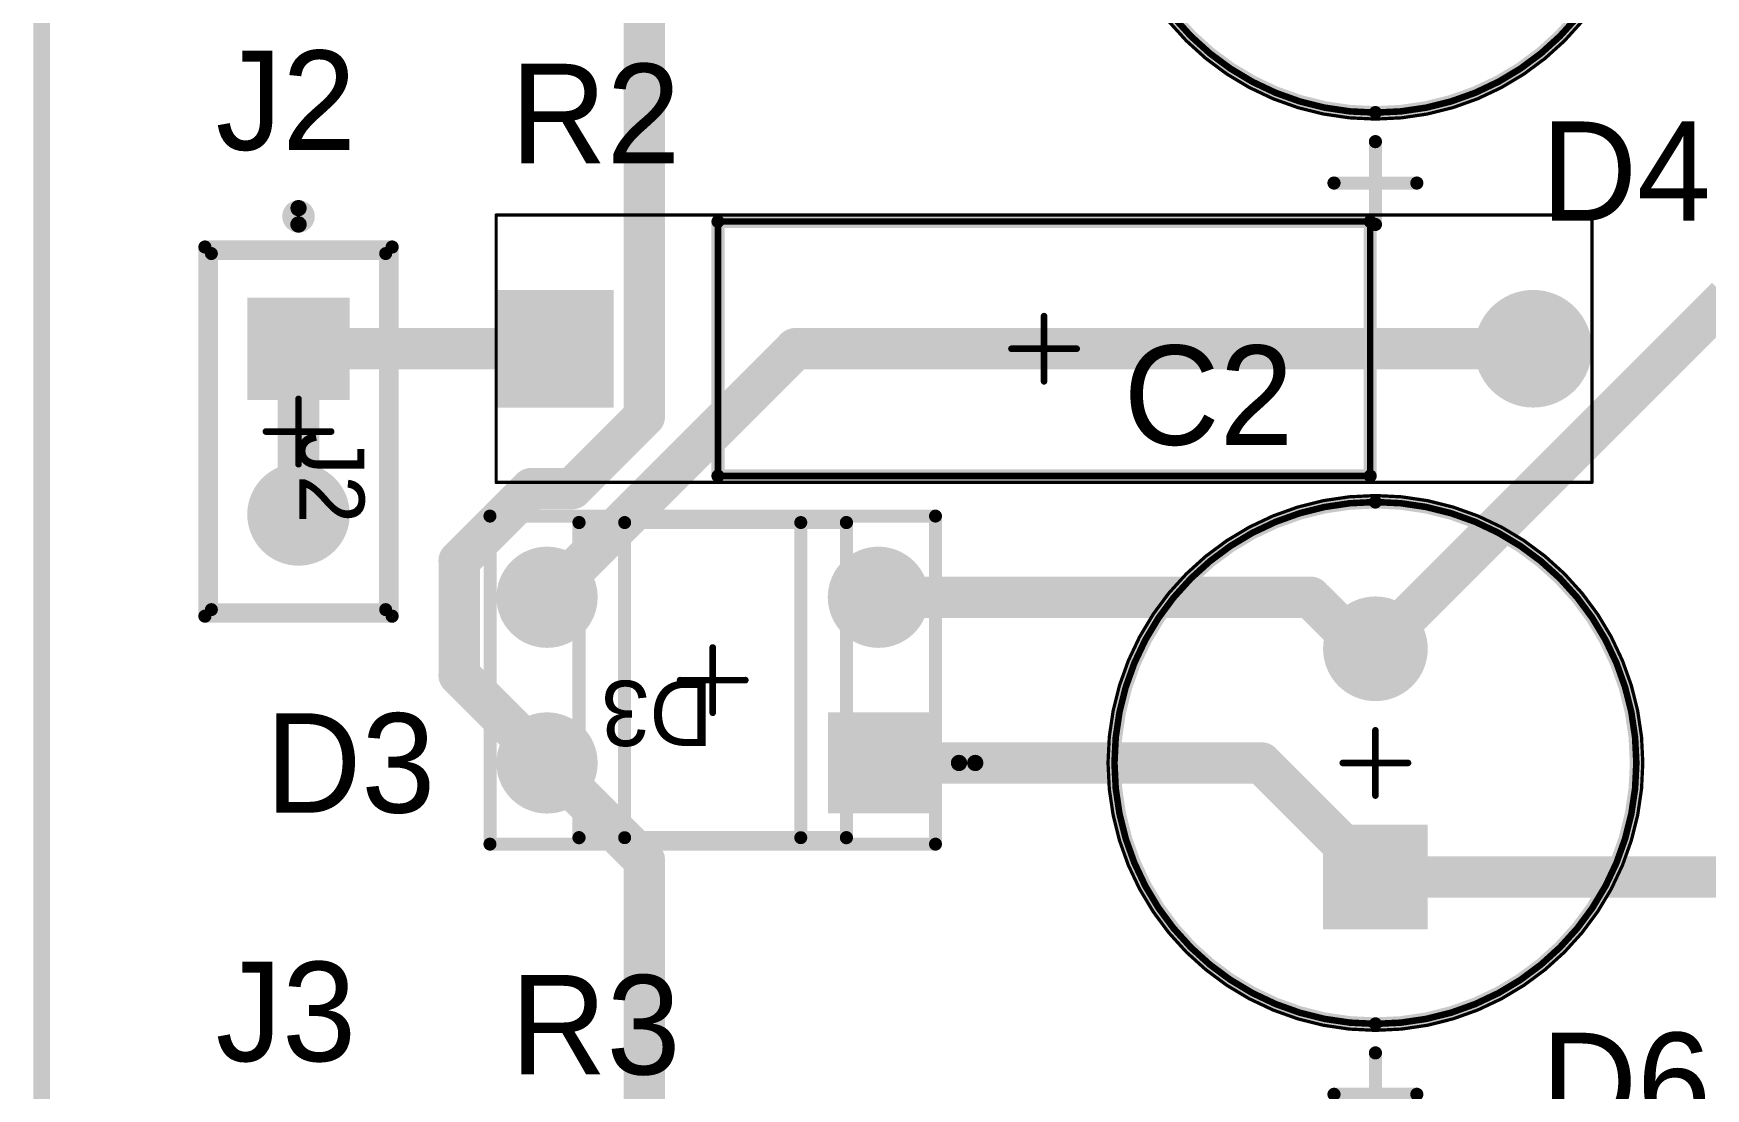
# Model space of a CAD drawing. Header units: millimetres. Extents: x 1.79 to 6.42, y 2.45 to 4.75.
# Drawn here: x 1.79 to 2.799, y 3.403 to 4.04 of the extents above; entities that cross this region are included whole.
import ezdxf

# ---------------------------------------------------------------- set-up
doc = ezdxf.new("R2010")
doc.units = ezdxf.units.MM
doc.header["$MEASUREMENT"] = 0
for name, color, linetype in [('BottomLayer', 5, 'Continuous'), ('BottomSolder', 6, 'Continuous'), ('Mechanical13', 56, 'Continuous'), ('Mechanical15', 56, 'Continuous'), ('Mechanical16', 56, 'Continuous'), ('Mechanical2', 216, 'Continuous'), ('Mechanical3', 76, 'Continuous'), ('Mechanical5', 56, 'Continuous'), ('MultiLayer', 9, 'Continuous'), ('PadHoleLayer', 156, 'Continuous'), ('TopLayer', 1, 'Continuous'), ('TopOverlay', 2, 'Continuous'), ('TopSolder', 216, 'Continuous')]:
    doc.layers.add(name, color=color, linetype=linetype)

# ---------------------------------------------------------------- blocks, each defined once
blk = doc.blocks.new('VISH_A1_2_V2_28')
at = {"layer": 'BottomLayer', "const_width": 0.0315}
blk.add_lwpolyline([(0.2795, 0, 1), (0.311, 0, 1)], format="xyb", close=True, dxfattribs=at)
at = {"layer": 'BottomLayer'}
blk.add_solid([(-0.3268, -0.0315), (-0.2638, -0.0315), (-0.3268, 0.0315), (-0.2638, 0.0315)], dxfattribs=at)
at = {"layer": 'BottomSolder', "const_width": 0.0355}
blk.add_lwpolyline([(0.2775, 0, 1), (0.313, 0, 1)], format="xyb", close=True, dxfattribs=at)
at = {"layer": 'BottomSolder'}
blk.add_solid([(-0.3308, -0.0355), (-0.2598, -0.0355), (-0.3308, 0.0355), (-0.2598, 0.0355)], dxfattribs=at)
at = {"layer": 'Mechanical13', "const_width": 0.00394}
for points in [[(-0.1968, -0.0768), (-0.1968, 0.0768)], [(-0.1968, 0.0768), (0.1968, 0.0768)], [(0.1967, 0.0768), (0.1968, 0.0766)], [(0.1968, -0.0768), (0.1968, 0.0766)], [(-0.1968, -0.0768), (0.1968, -0.0768)]]:
    blk.add_lwpolyline(points, dxfattribs=at)
at = {"layer": 'Mechanical13', "const_width": 0.00197}
for points in [[(-0.1978, 0.0768, 1), (-0.1959, 0.0768, 1)], [(-0.1978, 0.0768, 1), (-0.1959, 0.0768, 1)], [(0.1957, 0.0768, 1), (0.1977, 0.0768, 1)], [(0.1959, 0.0768, 1), (0.1978, 0.0768, 1)], [(0.1959, 0.0766, 1), (0.1978, 0.0766, 1)], [(0.1959, 0.0766, 1), (0.1978, 0.0766, 1)], [(-0.1978, -0.0768, 1), (-0.1959, -0.0768, 1)], [(-0.1978, -0.0768, 1), (-0.1959, -0.0768, 1)], [(0.1959, -0.0768, 1), (0.1978, -0.0768, 1)], [(0.1959, -0.0768, 1), (0.1978, -0.0768, 1)]]:
    blk.add_lwpolyline(points, format="xyb", close=True, dxfattribs=at)
at = {"layer": 'Mechanical15'}
for points, const_width in [([(-0.3307, -0.0807), (-0.3307, 0.0807)], 0.00197), ([(-0.3307, 0.0807), (0.3307, 0.0807)], 0.00197), ([(0.3307, -0.0807), (0.3307, 0.0807)], 0.00197), ([(0, -0.0197), (0, 0.0197)], 0.00394), ([(-0.0197, 0), (0.0197, 0)], 0.00394), ([(-0.3307, -0.0807), (0.3307, -0.0807)], 0.00197)]:
    blk.add_lwpolyline(points, dxfattribs=dict(at, const_width=const_width))
for points, const_width in [([(-0.3312, 0.0807, 1), (-0.3302, 0.0807, 1)], 0.000984), ([(-0.3312, 0.0807, 1), (-0.3302, 0.0807, 1)], 0.000984), ([(0.3302, 0.0807, 1), (0.3312, 0.0807, 1)], 0.000984), ([(0.3302, 0.0807, 1), (0.3312, 0.0807, 1)], 0.000984), ([(-0.001, 0.0197, 1), (0.001, 0.0197, 1)], 0.00197), ([(-0.0207, 0, 1), (-0.0187, 0, 1)], 0.00197), ([(0.0187, 0, 1), (0.0207, 0, 1)], 0.00197), ([(-0.001, -0.0197, 1), (0.001, -0.0197, 1)], 0.00197), ([(-0.3312, -0.0807, 1), (-0.3302, -0.0807, 1)], 0.000984), ([(-0.3312, -0.0807, 1), (-0.3302, -0.0807, 1)], 0.000984), ([(0.3302, -0.0807, 1), (0.3312, -0.0807, 1)], 0.000984), ([(0.3302, -0.0807, 1), (0.3312, -0.0807, 1)], 0.000984)]:
    blk.add_lwpolyline(points, format="xyb", close=True, dxfattribs=dict(at, const_width=const_width))
at = {"layer": 'MultiLayer', "const_width": 0.0315}
blk.add_lwpolyline([(0.2795, 0, 1), (0.311, 0, 1)], format="xyb", close=True, dxfattribs=at)
at = {"layer": 'MultiLayer'}
blk.add_solid([(-0.3268, -0.0315), (-0.2638, -0.0315), (-0.3268, 0.0315), (-0.2638, 0.0315)], dxfattribs=at)
at = {"layer": 'PadHoleLayer', "const_width": 0.0217}
for points in [[(-0.3061, 0, 1), (-0.2844, 0, 1)], [(0.2844, 0, 1), (0.3061, 0, 1)]]:
    blk.add_lwpolyline(points, format="xyb", close=True, dxfattribs=at)
at = {"layer": 'TopLayer', "const_width": 0.0315}
blk.add_lwpolyline([(0.2795, 0, 1), (0.311, 0, 1)], format="xyb", close=True, dxfattribs=at)
at = {"layer": 'TopLayer'}
blk.add_solid([(-0.3268, -0.0315), (-0.2638, -0.0315), (-0.3268, 0.0315), (-0.2638, 0.0315)], dxfattribs=at)
at = {"layer": 'TopOverlay', "const_width": 0.00787}
for points in [[(-0.1968, 0.0768), (0.1968, 0.0768)], [(-0.1968, -0.0768), (-0.1968, 0.0768)], [(0.1968, -0.0768), (0.1968, 0.0768)], [(-0.1968, -0.0768), (0.1968, -0.0768)]]:
    blk.add_lwpolyline(points, dxfattribs=at)
at = {"layer": 'TopOverlay', "const_width": 0.00394}
for points in [[(-0.1988, 0.0768, 1), (-0.1949, 0.0768, 1)], [(-0.1988, 0.0768, 1), (-0.1949, 0.0768, 1)], [(0.1949, 0.0768, 1), (0.1988, 0.0768, 1)], [(0.1949, 0.0768, 1), (0.1988, 0.0768, 1)], [(-0.1988, -0.0768, 1), (-0.1949, -0.0768, 1)], [(-0.1988, -0.0768, 1), (-0.1949, -0.0768, 1)], [(0.1949, -0.0768, 1), (0.1988, -0.0768, 1)], [(0.1949, -0.0768, 1), (0.1988, -0.0768, 1)]]:
    blk.add_lwpolyline(points, format="xyb", close=True, dxfattribs=at)
at = {"layer": 'TopSolder', "const_width": 0.0355}
blk.add_lwpolyline([(0.2775, 0, 1), (0.313, 0, 1)], format="xyb", close=True, dxfattribs=at)
at = {"layer": 'TopSolder'}
blk.add_solid([(-0.3308, -0.0355), (-0.2598, -0.0355), (-0.3308, 0.0355), (-0.2598, 0.0355)], dxfattribs=at)
blk = doc.blocks.new('FP_TSW_102_07_G_S_MFG_38')
at = {"layer": 'BottomLayer', "const_width": 0.0309}
blk.add_lwpolyline([(0.0345, 0, 1), (0.0655, 0, 1)], format="xyb", close=True, dxfattribs=at)
at = {"layer": 'BottomLayer'}
blk.add_solid([(-0.0809, -0.0309), (-0.0191, -0.0309), (-0.0809, 0.0309), (-0.0191, 0.0309)], dxfattribs=at)
at = {"layer": 'BottomSolder', "const_width": 0.0309}
blk.add_lwpolyline([(0.0345, 0, 1), (0.0655, 0, 1)], format="xyb", close=True, dxfattribs=at)
at = {"layer": 'BottomSolder'}
blk.add_solid([(-0.0809, -0.0309), (-0.0191, -0.0309), (-0.0809, 0.0309), (-0.0191, 0.0309)], dxfattribs=at)
at = {"layer": 'Mechanical16', "const_width": 0.00394}
for points in [[(0, -0.0197), (0, 0.0197)], [(0.0197, 0), (-0.0197, 0)]]:
    blk.add_lwpolyline(points, dxfattribs=at)
at = {"layer": 'Mechanical16', "const_width": 0.00197}
for points in [[(-0.001, 0.0197, 1), (0.001, 0.0197, 1)], [(-0.0207, 0, 1), (-0.0187, 0, 1)], [(0.0187, 0, 1), (0.0207, 0, 1)], [(-0.001, -0.0197, 1), (0.001, -0.0197, 1)]]:
    blk.add_lwpolyline(points, format="xyb", close=True, dxfattribs=at)
at = {"layer": 'Mechanical2', "const_width": 0.00787}
for points in [[(0.1075, 0.0526), (-0.1075, 0.0526)], [(-0.1075, -0.0526), (-0.1075, 0.0526)], [(0.1075, -0.0526), (0.1075, 0.0526)], [(0.1075, -0.0526), (-0.1075, -0.0526)]]:
    blk.add_lwpolyline(points, dxfattribs=at)
at = {"layer": 'Mechanical2', "const_width": 0.00394}
for points in [[(-0.1094, 0.0526, 1), (-0.1055, 0.0526, 1)], [(-0.1094, 0.0526, 1), (-0.1055, 0.0526, 1)], [(0.1055, 0.0526, 1), (0.1094, 0.0526, 1)], [(0.1055, 0.0526, 1), (0.1094, 0.0526, 1)], [(-0.1094, -0.0526, 1), (-0.1055, -0.0526, 1)], [(-0.1094, -0.0526, 1), (-0.1055, -0.0526, 1)], [(0.1055, -0.0526, 1), (0.1094, -0.0526, 1)], [(0.1055, -0.0526, 1), (0.1094, -0.0526, 1)]]:
    blk.add_lwpolyline(points, format="xyb", close=True, dxfattribs=at)
at = {"layer": 'Mechanical3', "const_width": 0.00787}
for points in [[(0.1114, 0.0565), (-0.1114, 0.0565)], [(-0.1114, -0.0565), (-0.1114, 0.0565)], [(0.1114, -0.0565), (0.1114, 0.0565)], [(0.1114, -0.0565), (-0.1114, -0.0565)]]:
    blk.add_lwpolyline(points, dxfattribs=at)
at = {"layer": 'Mechanical3', "const_width": 0.00394}
for points in [[(-0.1134, 0.0565, 1), (-0.1094, 0.0565, 1)], [(-0.1134, 0.0565, 1), (-0.1094, 0.0565, 1)], [(0.1094, 0.0565, 1), (0.1134, 0.0565, 1)], [(0.1094, 0.0565, 1), (0.1134, 0.0565, 1)], [(-0.1134, -0.0565, 1), (-0.1094, -0.0565, 1)], [(-0.1134, -0.0565, 1), (-0.1094, -0.0565, 1)], [(0.1094, -0.0565, 1), (0.1134, -0.0565, 1)], [(0.1094, -0.0565, 1), (0.1134, -0.0565, 1)]]:
    blk.add_lwpolyline(points, format="xyb", close=True, dxfattribs=at)
at = {"layer": 'Mechanical5', "const_width": 0.00787}
for points in [[(0.1114, 0.0565), (-0.1114, 0.0565)], [(-0.1114, -0.0565), (-0.1114, 0.0565)], [(0.1114, -0.0565), (0.1114, 0.0565)], [(0.1114, -0.0565), (-0.1114, -0.0565)]]:
    blk.add_lwpolyline(points, dxfattribs=at)
at = {"layer": 'Mechanical5', "const_width": 0.00394}
for points in [[(-0.1134, 0.0565, 1), (-0.1094, 0.0565, 1)], [(-0.1134, 0.0565, 1), (-0.1094, 0.0565, 1)], [(0.1094, 0.0565, 1), (0.1134, 0.0565, 1)], [(0.1094, 0.0565, 1), (0.1134, 0.0565, 1)], [(-0.1134, -0.0565, 1), (-0.1094, -0.0565, 1)], [(-0.1134, -0.0565, 1), (-0.1094, -0.0565, 1)], [(0.1094, -0.0565, 1), (0.1134, -0.0565, 1)], [(0.1094, -0.0565, 1), (0.1134, -0.0565, 1)]]:
    blk.add_lwpolyline(points, format="xyb", close=True, dxfattribs=at)
at = {"layer": 'MultiLayer', "const_width": 0.0309}
blk.add_lwpolyline([(0.0345, 0, 1), (0.0655, 0, 1)], format="xyb", close=True, dxfattribs=at)
at = {"layer": 'MultiLayer'}
blk.add_solid([(-0.0809, -0.0309), (-0.0191, -0.0309), (-0.0809, 0.0309), (-0.0191, 0.0309)], dxfattribs=at)
at = {"layer": 'PadHoleLayer', "const_width": 0.0201}
for points in [[(-0.06, 0, 1), (-0.04, 0, 1)], [(0.04, 0, 1), (0.06, 0, 1)]]:
    blk.add_lwpolyline(points, format="xyb", close=True, dxfattribs=at)
at = {"layer": 'TopLayer', "const_width": 0.0309}
blk.add_lwpolyline([(0.0345, 0, 1), (0.0655, 0, 1)], format="xyb", close=True, dxfattribs=at)
at = {"layer": 'TopLayer'}
blk.add_solid([(-0.0809, -0.0309), (-0.0191, -0.0309), (-0.0809, 0.0309), (-0.0191, 0.0309)], dxfattribs=at)
at = {"layer": 'TopOverlay', "const_width": 0.00787}
for points in [[(0.1075, 0.0526), (-0.1075, 0.0526)], [(-0.1075, -0.0526), (-0.1075, 0.0526)], [(0.1075, -0.0526), (0.1075, 0.0526)], [(0.1075, -0.0526), (-0.1075, -0.0526)]]:
    blk.add_lwpolyline(points, dxfattribs=at)
at = {"layer": 'TopOverlay'}
for points, const_width in [([(-0.1094, 0.0526, 1), (-0.1055, 0.0526, 1)], 0.00394), ([(-0.1094, 0.0526, 1), (-0.1055, 0.0526, 1)], 0.00394), ([(0.1055, 0.0526, 1), (0.1094, 0.0526, 1)], 0.00394), ([(0.1055, 0.0526, 1), (0.1094, 0.0526, 1)], 0.00394), ([(-0.125, 0, 1), (-0.1348, 0, 1)], 0.00984), ([(-0.1373, 0, 1), (-0.1324, 0, 1)], 0.00492), ([(-0.1275, 0, 1), (-0.1225, 0, 1)], 0.00492), ([(-0.1094, -0.0526, 1), (-0.1055, -0.0526, 1)], 0.00394), ([(-0.1094, -0.0526, 1), (-0.1055, -0.0526, 1)], 0.00394), ([(0.1055, -0.0526, 1), (0.1094, -0.0526, 1)], 0.00394), ([(0.1055, -0.0526, 1), (0.1094, -0.0526, 1)], 0.00394)]:
    blk.add_lwpolyline(points, format="xyb", close=True, dxfattribs=dict(at, const_width=const_width))
at = {"layer": 'TopSolder', "const_width": 0.0309}
blk.add_lwpolyline([(0.0345, 0, 1), (0.0655, 0, 1)], format="xyb", close=True, dxfattribs=at)
at = {"layer": 'TopSolder'}
blk.add_solid([(-0.0809, -0.0309), (-0.0191, -0.0309), (-0.0809, 0.0309), (-0.0191, 0.0309)], dxfattribs=at)
at = {"layer": 'Mechanical5'}
blk.add_text('J2', height=0.03937, dxfattribs=at).set_placement((-0.0001, 0.0004))
blk = doc.blocks.new('FP_MB6M_E3_45_MFG_45')
at = {"layer": 'BottomLayer', "const_width": 0.0305}
for points in [[(0.0847, 0.05, 1), (0.1153, 0.05, 1)], [(-0.1153, -0.05, 1), (-0.0847, -0.05, 1)], [(0.0847, -0.05, 1), (0.1153, -0.05, 1)]]:
    blk.add_lwpolyline(points, format="xyb", close=True, dxfattribs=at)
at = {"layer": 'BottomLayer'}
blk.add_solid([(-0.1305, 0.0195), (-0.0695, 0.0195), (-0.1305, 0.0805), (-0.0695, 0.0805)], dxfattribs=at)
at = {"layer": 'BottomSolder', "const_width": 0.0305}
for points in [[(0.0847, 0.05, 1), (0.1153, 0.05, 1)], [(-0.1153, -0.05, 1), (-0.0847, -0.05, 1)], [(0.0847, -0.05, 1), (0.1153, -0.05, 1)]]:
    blk.add_lwpolyline(points, format="xyb", close=True, dxfattribs=at)
at = {"layer": 'BottomSolder'}
blk.add_solid([(-0.1305, 0.0195), (-0.0695, 0.0195), (-0.1305, 0.0805), (-0.0695, 0.0805)], dxfattribs=at)
at = {"layer": 'Mechanical16', "const_width": 0.00394}
for points in [[(0, 0.0197), (0, -0.0197)], [(0.0197, 0), (-0.0197, 0)]]:
    blk.add_lwpolyline(points, dxfattribs=at)
at = {"layer": 'Mechanical16', "const_width": 0.00197}
for points in [[(-0.001, 0.0197, 1), (0.001, 0.0197, 1)], [(-0.0207, 0, 1), (-0.0187, 0, 1)], [(0.0187, 0, 1), (0.0207, 0, 1)], [(-0.001, -0.0197, 1), (0.001, -0.0197, 1)]]:
    blk.add_lwpolyline(points, format="xyb", close=True, dxfattribs=at)
at = {"layer": 'Mechanical2', "const_width": 0.00787}
for points in [[(-0.0807, 0.0951), (-0.0807, -0.0951)], [(0.0807, 0.0951), (-0.0807, 0.0951)], [(0.0807, 0.0951), (0.0807, -0.0951)], [(0.0807, -0.0951), (-0.0807, -0.0951)]]:
    blk.add_lwpolyline(points, dxfattribs=at)
at = {"layer": 'Mechanical2', "const_width": 0.00394}
for points in [[(-0.0827, 0.0951, 1), (-0.0787, 0.0951, 1)], [(-0.0827, 0.0951, 1), (-0.0787, 0.0951, 1)], [(0.0787, 0.0951, 1), (0.0827, 0.0951, 1)], [(0.0787, 0.0951, 1), (0.0827, 0.0951, 1)], [(-0.0827, -0.0951, 1), (-0.0787, -0.0951, 1)], [(-0.0827, -0.0951, 1), (-0.0787, -0.0951, 1)], [(0.0787, -0.0951, 1), (0.0827, -0.0951, 1)], [(0.0787, -0.0951, 1), (0.0827, -0.0951, 1)]]:
    blk.add_lwpolyline(points, format="xyb", close=True, dxfattribs=at)
at = {"layer": 'Mechanical3', "const_width": 0.00787}
for points in [[(-0.1344, 0.099), (-0.1344, -0.099)], [(0.1344, 0.099), (-0.1344, 0.099)], [(0.1344, 0.099), (0.1344, -0.099)], [(0.1344, -0.099), (-0.1344, -0.099)]]:
    blk.add_lwpolyline(points, dxfattribs=at)
at = {"layer": 'Mechanical3', "const_width": 0.00394}
for points in [[(-0.1364, 0.099, 1), (-0.1325, 0.099, 1)], [(-0.1364, 0.099, 1), (-0.1325, 0.099, 1)], [(0.1325, 0.099, 1), (0.1364, 0.099, 1)], [(0.1325, 0.099, 1), (0.1364, 0.099, 1)], [(-0.1364, -0.099, 1), (-0.1325, -0.099, 1)], [(-0.1364, -0.099, 1), (-0.1325, -0.099, 1)], [(0.1325, -0.099, 1), (0.1364, -0.099, 1)], [(0.1325, -0.099, 1), (0.1364, -0.099, 1)]]:
    blk.add_lwpolyline(points, format="xyb", close=True, dxfattribs=at)
at = {"layer": 'Mechanical5', "const_width": 0.00787}
for points in [[(-0.1344, 0.099), (-0.1344, -0.099)], [(0.1344, 0.099), (-0.1344, 0.099)], [(0.1344, 0.099), (0.1344, -0.099)], [(0.1344, -0.099), (-0.1344, -0.099)]]:
    blk.add_lwpolyline(points, dxfattribs=at)
at = {"layer": 'Mechanical5', "const_width": 0.00394}
for points in [[(-0.1364, 0.099, 1), (-0.1325, 0.099, 1)], [(-0.1364, 0.099, 1), (-0.1325, 0.099, 1)], [(0.1325, 0.099, 1), (0.1364, 0.099, 1)], [(0.1325, 0.099, 1), (0.1364, 0.099, 1)], [(-0.1364, -0.099, 1), (-0.1325, -0.099, 1)], [(-0.1364, -0.099, 1), (-0.1325, -0.099, 1)], [(0.1325, -0.099, 1), (0.1364, -0.099, 1)], [(0.1325, -0.099, 1), (0.1364, -0.099, 1)]]:
    blk.add_lwpolyline(points, format="xyb", close=True, dxfattribs=at)
at = {"layer": 'MultiLayer', "const_width": 0.0305}
for points in [[(0.0847, 0.05, 1), (0.1153, 0.05, 1)], [(-0.1153, -0.05, 1), (-0.0847, -0.05, 1)], [(0.0847, -0.05, 1), (0.1153, -0.05, 1)]]:
    blk.add_lwpolyline(points, format="xyb", close=True, dxfattribs=at)
at = {"layer": 'MultiLayer'}
blk.add_solid([(-0.1305, 0.0195), (-0.0695, 0.0195), (-0.1305, 0.0805), (-0.0695, 0.0805)], dxfattribs=at)
at = {"layer": 'PadHoleLayer', "const_width": 0.0197}
for points in [[(-0.1098, 0.05, 1), (-0.0902, 0.05, 1)], [(0.0902, 0.05, 1), (0.1098, 0.05, 1)], [(-0.1098, -0.05, 1), (-0.0902, -0.05, 1)], [(0.0902, -0.05, 1), (0.1098, -0.05, 1)]]:
    blk.add_lwpolyline(points, format="xyb", close=True, dxfattribs=at)
at = {"layer": 'TopLayer', "const_width": 0.0305}
for points in [[(0.0847, 0.05, 1), (0.1153, 0.05, 1)], [(-0.1153, -0.05, 1), (-0.0847, -0.05, 1)], [(0.0847, -0.05, 1), (0.1153, -0.05, 1)]]:
    blk.add_lwpolyline(points, format="xyb", close=True, dxfattribs=at)
at = {"layer": 'TopLayer'}
blk.add_solid([(-0.1305, 0.0195), (-0.0695, 0.0195), (-0.1305, 0.0805), (-0.0695, 0.0805)], dxfattribs=at)
at = {"layer": 'TopOverlay', "const_width": 0.00787}
for points in [[(-0.0532, 0.0951), (-0.0532, -0.0951)], [(0.0532, 0.0951), (-0.0532, 0.0951)], [(0.0532, 0.0951), (0.0532, -0.0951)], [(0.0532, -0.0951), (-0.0532, -0.0951)]]:
    blk.add_lwpolyline(points, dxfattribs=at)
at = {"layer": 'TopOverlay'}
for points, const_width in [([(-0.0551, 0.0951, 1), (-0.0512, 0.0951, 1)], 0.00394), ([(-0.0551, 0.0951, 1), (-0.0512, 0.0951, 1)], 0.00394), ([(0.0512, 0.0951, 1), (0.0551, 0.0951, 1)], 0.00394), ([(0.0512, 0.0951, 1), (0.0551, 0.0951, 1)], 0.00394), ([(-0.1486, 0.05, 1), (-0.1585, 0.05, 1)], 0.00984), ([(-0.1609, 0.05, 1), (-0.156, 0.05, 1)], 0.00492), ([(-0.1511, 0.05, 1), (-0.1462, 0.05, 1)], 0.00492), ([(-0.0551, -0.0951, 1), (-0.0512, -0.0951, 1)], 0.00394), ([(-0.0551, -0.0951, 1), (-0.0512, -0.0951, 1)], 0.00394), ([(0.0512, -0.0951, 1), (0.0551, -0.0951, 1)], 0.00394), ([(0.0512, -0.0951, 1), (0.0551, -0.0951, 1)], 0.00394)]:
    blk.add_lwpolyline(points, format="xyb", close=True, dxfattribs=dict(at, const_width=const_width))
at = {"layer": 'TopSolder', "const_width": 0.0305}
for points in [[(0.0847, 0.05, 1), (0.1153, 0.05, 1)], [(-0.1153, -0.05, 1), (-0.0847, -0.05, 1)], [(0.0847, -0.05, 1), (0.1153, -0.05, 1)]]:
    blk.add_lwpolyline(points, format="xyb", close=True, dxfattribs=at)
at = {"layer": 'TopSolder'}
blk.add_solid([(-0.1305, 0.0195), (-0.0695, 0.0195), (-0.1305, 0.0805), (-0.0695, 0.0805)], dxfattribs=at)
at = {"layer": 'Mechanical5'}
blk.add_text('D3', height=0.03937, dxfattribs=at).set_placement((0, 0.0004))
blk = doc.blocks.new('CAPPR65_350_1150X800X1250_52')
at = {"layer": 'BottomLayer', "const_width": 0.0276}
blk.add_lwpolyline([(0.0551, 0, 1), (0.0827, 0, 1)], format="xyb", close=True, dxfattribs=at)
at = {"layer": 'BottomLayer'}
blk.add_solid([(-0.0965, -0.0276), (-0.0413, -0.0276), (-0.0965, 0.0276), (-0.0413, 0.0276)], dxfattribs=at)
at = {"layer": 'BottomSolder', "const_width": 0.0316}
blk.add_lwpolyline([(0.0531, 0, 1), (0.0847, 0, 1)], format="xyb", close=True, dxfattribs=at)
at = {"layer": 'BottomSolder'}
blk.add_solid([(-0.1005, -0.0316), (-0.0373, -0.0316), (-0.1005, 0.0316), (-0.0373, 0.0316)], dxfattribs=at)
at = {"layer": 'Mechanical13'}
for points, const_width in [([(0.1575, 0, 1), (-0.1575, 0, 1)], 0.00394), ([(-0.1585, 0, 1), (-0.1565, 0, 1)], 0.00197), ([(0.1565, 0, 1), (0.1585, 0, 1)], 0.00197)]:
    blk.add_lwpolyline(points, format="xyb", close=True, dxfattribs=dict(at, const_width=const_width))
at = {"layer": 'Mechanical15'}
for points, const_width in [([(0.1614, 0, 1), (-0.1614, 0, 1)], 0.00197), ([(-0.001, 0.0197, 1), (0.001, 0.0197, 1)], 0.00197), ([(-0.1619, 0, 1), (-0.1609, 0, 1)], 0.000984), ([(-0.0207, 0, 1), (-0.0187, 0, 1)], 0.00197), ([(0.0187, 0, 1), (0.0207, 0, 1)], 0.00197), ([(0.1609, 0, 1), (0.1619, 0, 1)], 0.000984), ([(-0.001, -0.0197, 1), (0.001, -0.0197, 1)], 0.00197)]:
    blk.add_lwpolyline(points, format="xyb", close=True, dxfattribs=dict(at, const_width=const_width))
at = {"layer": 'Mechanical15', "const_width": 0.00394}
for points in [[(0, 0.0197), (0, -0.0197)], [(-0.0197, 0), (0.0197, 0)]]:
    blk.add_lwpolyline(points, dxfattribs=at)
at = {"layer": 'MultiLayer', "const_width": 0.0276}
blk.add_lwpolyline([(0.0551, 0, 1), (0.0827, 0, 1)], format="xyb", close=True, dxfattribs=at)
at = {"layer": 'MultiLayer'}
blk.add_solid([(-0.0965, -0.0276), (-0.0413, -0.0276), (-0.0965, 0.0276), (-0.0413, 0.0276)], dxfattribs=at)
at = {"layer": 'PadHoleLayer', "const_width": 0.0177}
for points in [[(-0.0778, 0, 1), (-0.06, 0, 1)], [(0.06, 0, 1), (0.0778, 0, 1)]]:
    blk.add_lwpolyline(points, format="xyb", close=True, dxfattribs=at)
at = {"layer": 'TopLayer', "const_width": 0.0276}
blk.add_lwpolyline([(0.0551, 0, 1), (0.0827, 0, 1)], format="xyb", close=True, dxfattribs=at)
at = {"layer": 'TopLayer'}
blk.add_solid([(-0.0965, -0.0276), (-0.0413, -0.0276), (-0.0965, 0.0276), (-0.0413, 0.0276)], dxfattribs=at)
at = {"layer": 'TopOverlay'}
for points, const_width in [([(0.1575, 0, 1), (-0.1575, 0, 1)], 0.00787), ([(-0.202, 0.025, 1), (-0.198, 0.025, 1)], 0.00394), ([(-0.227, 0, 1), (-0.223, 0, 1)], 0.00394), ([(-0.177, 0, 1), (-0.173, 0, 1)], 0.00394), ([(-0.1594, 0, 1), (-0.1555, 0, 1)], 0.00394), ([(0.1555, 0, 1), (0.1594, 0, 1)], 0.00394), ([(-0.202, -0.025, 1), (-0.198, -0.025, 1)], 0.00394)]:
    blk.add_lwpolyline(points, format="xyb", close=True, dxfattribs=dict(at, const_width=const_width))
at = {"layer": 'TopOverlay', "const_width": 0.00787}
for points in [[(-0.2, 0.025), (-0.2, -0.025)], [(-0.225, 0), (-0.175, 0)]]:
    blk.add_lwpolyline(points, dxfattribs=at)
at = {"layer": 'TopSolder', "const_width": 0.0316}
blk.add_lwpolyline([(0.0531, 0, 1), (0.0847, 0, 1)], format="xyb", close=True, dxfattribs=at)
at = {"layer": 'TopSolder'}
blk.add_solid([(-0.1005, -0.0316), (-0.0373, -0.0316), (-0.1005, 0.0316), (-0.0373, 0.0316)], dxfattribs=at)
blk = doc.blocks.new('CAPPR65_350_1150X800X1250_53')
at = {"layer": 'BottomLayer', "const_width": 0.0276}
blk.add_lwpolyline([(0.0551, 0, 1), (0.0827, 0, 1)], format="xyb", close=True, dxfattribs=at)
at = {"layer": 'BottomLayer'}
blk.add_solid([(-0.0965, -0.0276), (-0.0413, -0.0276), (-0.0965, 0.0276), (-0.0413, 0.0276)], dxfattribs=at)
at = {"layer": 'BottomSolder', "const_width": 0.0316}
blk.add_lwpolyline([(0.0531, 0, 1), (0.0847, 0, 1)], format="xyb", close=True, dxfattribs=at)
at = {"layer": 'BottomSolder'}
blk.add_solid([(-0.1005, -0.0316), (-0.0373, -0.0316), (-0.1005, 0.0316), (-0.0373, 0.0316)], dxfattribs=at)
at = {"layer": 'Mechanical13'}
for points, const_width in [([(0.1575, 0, 1), (-0.1575, 0, 1)], 0.00394), ([(-0.1585, 0, 1), (-0.1565, 0, 1)], 0.00197), ([(0.1565, 0, 1), (0.1585, 0, 1)], 0.00197)]:
    blk.add_lwpolyline(points, format="xyb", close=True, dxfattribs=dict(at, const_width=const_width))
at = {"layer": 'Mechanical15'}
for points, const_width in [([(0.1614, 0, 1), (-0.1614, 0, 1)], 0.00197), ([(-0.001, 0.0197, 1), (0.001, 0.0197, 1)], 0.00197), ([(-0.1619, 0, 1), (-0.1609, 0, 1)], 0.000984), ([(-0.0207, 0, 1), (-0.0187, 0, 1)], 0.00197), ([(0.0187, 0, 1), (0.0207, 0, 1)], 0.00197), ([(0.1609, 0, 1), (0.1619, 0, 1)], 0.000984), ([(-0.001, -0.0197, 1), (0.001, -0.0197, 1)], 0.00197)]:
    blk.add_lwpolyline(points, format="xyb", close=True, dxfattribs=dict(at, const_width=const_width))
at = {"layer": 'Mechanical15', "const_width": 0.00394}
for points in [[(0, 0.0197), (0, -0.0197)], [(-0.0197, 0), (0.0197, 0)]]:
    blk.add_lwpolyline(points, dxfattribs=at)
at = {"layer": 'MultiLayer', "const_width": 0.0276}
blk.add_lwpolyline([(0.0551, 0, 1), (0.0827, 0, 1)], format="xyb", close=True, dxfattribs=at)
at = {"layer": 'MultiLayer'}
blk.add_solid([(-0.0965, -0.0276), (-0.0413, -0.0276), (-0.0965, 0.0276), (-0.0413, 0.0276)], dxfattribs=at)
at = {"layer": 'PadHoleLayer', "const_width": 0.0177}
for points in [[(-0.0778, 0, 1), (-0.06, 0, 1)], [(0.06, 0, 1), (0.0778, 0, 1)]]:
    blk.add_lwpolyline(points, format="xyb", close=True, dxfattribs=at)
at = {"layer": 'TopLayer', "const_width": 0.0276}
blk.add_lwpolyline([(0.0551, 0, 1), (0.0827, 0, 1)], format="xyb", close=True, dxfattribs=at)
at = {"layer": 'TopLayer'}
blk.add_solid([(-0.0965, -0.0276), (-0.0413, -0.0276), (-0.0965, 0.0276), (-0.0413, 0.0276)], dxfattribs=at)
at = {"layer": 'TopOverlay'}
for points, const_width in [([(0.1575, 0, 1), (-0.1575, 0, 1)], 0.00787), ([(-0.202, 0.025, 1), (-0.198, 0.025, 1)], 0.00394), ([(-0.227, 0, 1), (-0.223, 0, 1)], 0.00394), ([(-0.177, 0, 1), (-0.173, 0, 1)], 0.00394), ([(-0.1594, 0, 1), (-0.1555, 0, 1)], 0.00394), ([(0.1555, 0, 1), (0.1594, 0, 1)], 0.00394), ([(-0.202, -0.025, 1), (-0.198, -0.025, 1)], 0.00394)]:
    blk.add_lwpolyline(points, format="xyb", close=True, dxfattribs=dict(at, const_width=const_width))
at = {"layer": 'TopOverlay', "const_width": 0.00787}
for points in [[(-0.2, 0.025), (-0.2, -0.025)], [(-0.225, 0), (-0.175, 0)]]:
    blk.add_lwpolyline(points, dxfattribs=at)
at = {"layer": 'TopSolder', "const_width": 0.0316}
blk.add_lwpolyline([(0.0531, 0, 1), (0.0847, 0, 1)], format="xyb", close=True, dxfattribs=at)
at = {"layer": 'TopSolder'}
blk.add_solid([(-0.1005, -0.0316), (-0.0373, -0.0316), (-0.1005, 0.0316), (-0.0373, 0.0316)], dxfattribs=at)

msp = doc.modelspace()

# ---------------------------------------------------------------- linework, layer by layer
at = {"layer": 'BottomLayer', "const_width": 0.025}
for points in [[(2.1587, 3.8092), (2.1587, 4.0913)], [(2.6, 3.6689), (2.812, 3.8809)], [(1.95, 3.75), (1.95, 3.85)], [(1.95, 3.85), (2.1047, 3.85)], [(2.1, 3.7), (2.25, 3.85)], [(2.25, 3.85), (2.6953, 3.85)], [(2.1151, 3.7656), (2.1587, 3.8092)], [(2.047, 3.722), (2.0906, 3.7656)], [(2.0906, 3.7656), (2.1151, 3.7656)], [(2.047, 3.653), (2.047, 3.722)], [(2.3, 3.7), (2.5607, 3.7)], [(2.5607, 3.7), (2.5919, 3.6689)], [(2.5919, 3.6689), (2.6, 3.6689)], [(2.047, 3.653), (2.1, 3.6)], [(2.1, 3.6), (2.1587, 3.5413)], [(2.3, 3.6), (2.5311, 3.6)], [(2.5311, 3.6), (2.6, 3.5311)], [(2.1587, 3.2592), (2.1587, 3.5413)], [(2.6, 3.5311), (2.8214, 3.5311)]]:
    msp.add_lwpolyline(points, dxfattribs=at)
at = {"layer": 'BottomLayer', "const_width": 0.0125}
for points in [[(1.9438, 3.85, 1), (1.9563, 3.85, 1)], [(1.9438, 3.85, 1), (1.9563, 3.85, 1)], [(2.0985, 3.85, 1), (2.111, 3.85, 1)], [(2.2437, 3.85, 1), (2.2563, 3.85, 1)], [(2.2437, 3.85, 1), (2.2563, 3.85, 1)], [(2.689, 3.85, 1), (2.7015, 3.85, 1)], [(2.1525, 3.8092, 1), (2.165, 3.8092, 1)], [(2.1525, 3.8092, 1), (2.165, 3.8092, 1)], [(2.0844, 3.7656, 1), (2.0969, 3.7656, 1)], [(2.0844, 3.7656, 1), (2.0969, 3.7656, 1)], [(2.1089, 3.7656, 1), (2.1214, 3.7656, 1)], [(2.1089, 3.7656, 1), (2.1214, 3.7656, 1)], [(1.9438, 3.75, 1), (1.9563, 3.75, 1)], [(2.0407, 3.722, 1), (2.0532, 3.722, 1)], [(2.0407, 3.722, 1), (2.0532, 3.722, 1)], [(2.0938, 3.7, 1), (2.1063, 3.7, 1)], [(2.2938, 3.7, 1), (2.3062, 3.7, 1)], [(2.5545, 3.7, 1), (2.567, 3.7, 1)], [(2.5545, 3.7, 1), (2.567, 3.7, 1)], [(2.5856, 3.6689, 1), (2.5981, 3.6689, 1)], [(2.5856, 3.6689, 1), (2.5981, 3.6689, 1)], [(2.5938, 3.6689, 1), (2.6063, 3.6689, 1)], [(2.5938, 3.6689, 1), (2.6063, 3.6689, 1)], [(2.0407, 3.653, 1), (2.0532, 3.653, 1)], [(2.0407, 3.653, 1), (2.0532, 3.653, 1)], [(2.0938, 3.6, 1), (2.1063, 3.6, 1)], [(2.0938, 3.6, 1), (2.1063, 3.6, 1)], [(2.2938, 3.6, 1), (2.3062, 3.6, 1)], [(2.5249, 3.6, 1), (2.5374, 3.6, 1)], [(2.5249, 3.6, 1), (2.5374, 3.6, 1)], [(2.1525, 3.5413, 1), (2.165, 3.5413, 1)], [(2.1525, 3.5413, 1), (2.165, 3.5413, 1)], [(2.5938, 3.5311, 1), (2.6063, 3.5311, 1)], [(2.5938, 3.5311, 1), (2.6063, 3.5311, 1)]]:
    msp.add_lwpolyline(points, format="xyb", close=True, dxfattribs=at)
at = {"layer": 'TopOverlay', "const_width": 0.01}
msp.add_lwpolyline([(1.795, 2.47), (1.795, 4.72)], dxfattribs=at)

# ---------------------------------------------------------------- block references
for name, p, rotation in [('CAPPR65_350_1150X800X1250_53', (2.6, 4.15), 90), ('FP_TSW_102_07_G_S_MFG_38', (1.95, 3.8), 270), ('CAPPR65_350_1150X800X1250_52', (2.6, 3.6), 90), ('FP_MB6M_E3_45_MFG_45', (2.2, 3.65), 180)]:
    msp.add_blockref(name, p, dxfattribs=dict(rotation=rotation))
msp.add_blockref('VISH_A1_2_V2_28', (2.4, 3.85))

# ---------------------------------------------------------------- texts
at = {"layer": 'TopOverlay'}
for s, p in [('J2', (1.9, 3.97)), ('R2', (2.078, 3.962)), ('D4', (2.7, 3.9272)), ('C2', (2.448, 3.792)), ('D3', (1.93, 3.57)), ('J3', (1.9, 3.42)), ('R3', (2.078, 3.412)), ('D6', (2.7, 3.3772))]:
    msp.add_text(s, height=0.06, dxfattribs=at).set_placement(p)

doc.saveas('drawing.dxf')
